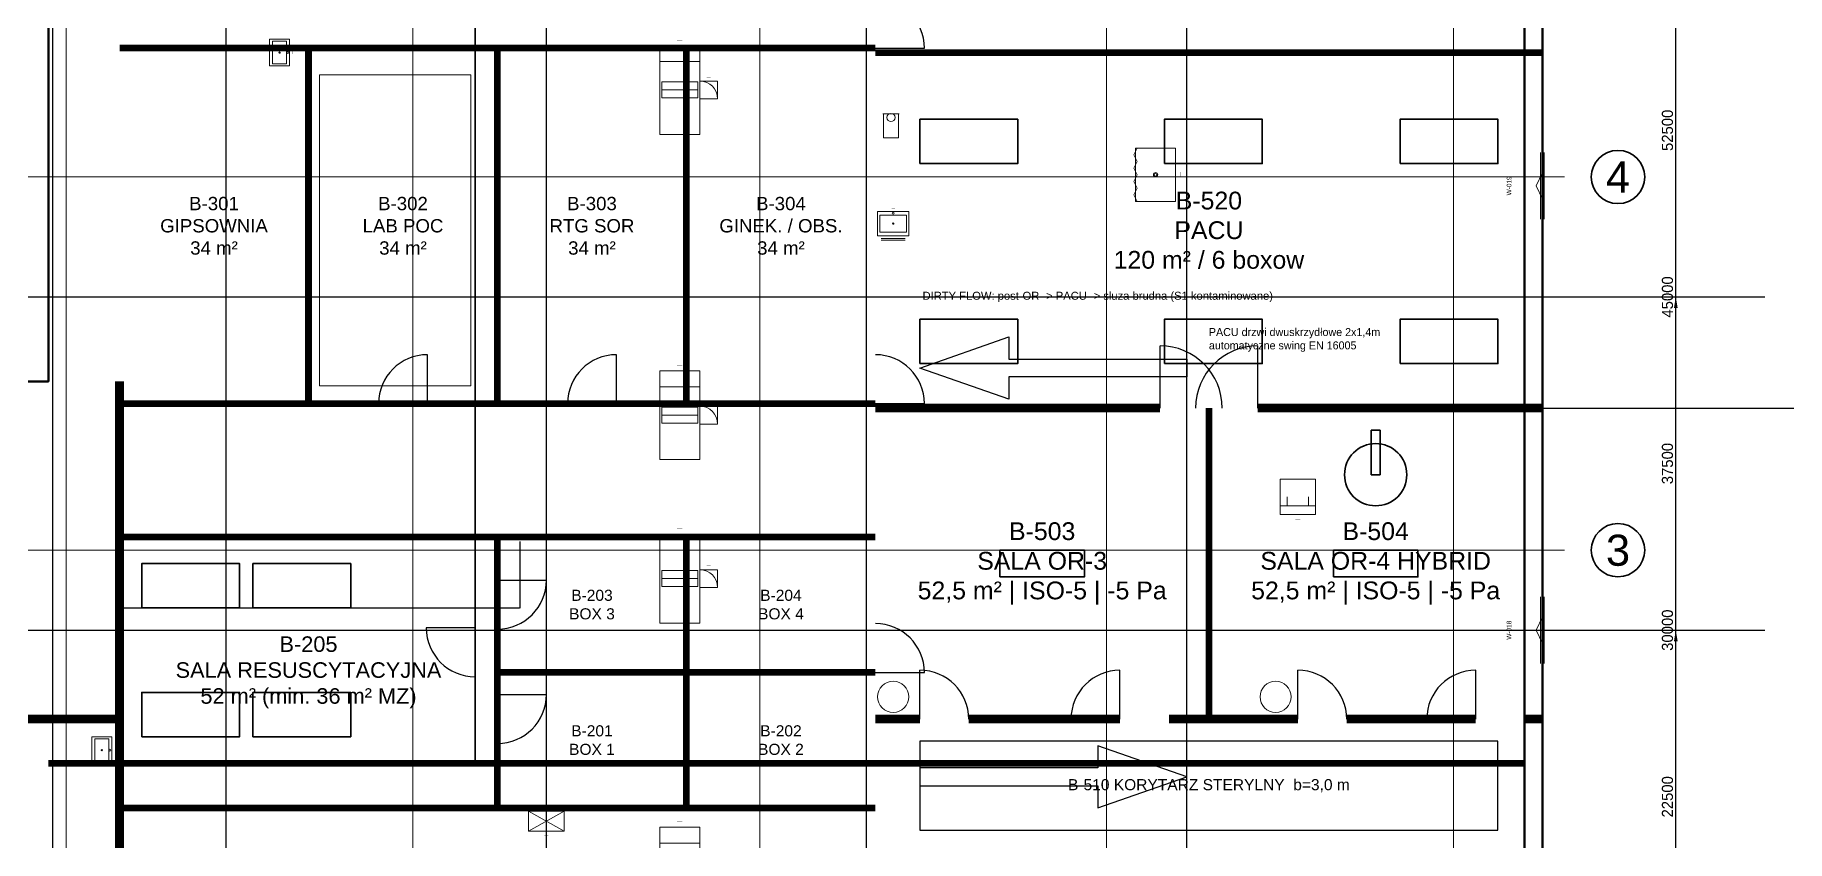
# Model space of a CAD drawing. Header units: millimetres. Extents: x -11504 to 113900, y -43664 to 79100.
# Drawn here: x 46100 to 85500, y 10255 to 28396 of the extents above; entities that cross this region are included whole.
import ezdxf
from ezdxf.enums import TextEntityAlignment as Align

# ---------------------------------------------------------------- set-up
doc = ezdxf.new("R2010")
doc.units = ezdxf.units.MM
doc.layers.add('A-ANNO-DIMS', color=7, linetype='Continuous', lineweight=18, true_color=0xffffff)
for name, color, linetype, lineweight in [('A-ANNO-NOTE', 7, 'Continuous', 25), ('A-ANNO-TEXT', 7, 'Continuous', 25), ('A-AREA-HYGN-S1', 11, 'Continuous', 25), ('A-AREA-HYGN-S4', 8, 'Continuous', 25), ('A-AREA-IDEN', 7, 'Continuous', 25), ('A-DOOR', 30, 'Continuous', 25), ('A-EQPM-MED', 190, 'Continuous', 35), ('A-FLOR-CASE', 32, 'Continuous', 18), ('A-FLOR-PLMB', 140, 'Continuous', 18), ('A-GLAZ', 4, 'Continuous', 25), ('A-WALL-EXT', 5, 'Continuous', 50), ('A-WALL-FIRE', 11, 'Continuous', 50), ('A-WALL-INT', 2, 'Continuous', 35), ('S-GRID', 8, 'Continuous', 18), ('S-GRID-IDEN', 7, 'Continuous', 35)]:
    doc.layers.add(name, color=color, linetype=linetype, lineweight=lineweight)
for name, color, linetype in [('A-FURN-BED', 7, 'Continuous'), ('A-FURN-CBT', 7, 'Continuous'), ('A-FURN-CHR', 7, 'Continuous'), ('A-GRID', 7, 'Continuous'), ('A-PLMB-BSN', 7, 'Continuous'), ('A-PLMB-SHW', 7, 'Continuous'), ('A-PLMB-WC', 7, 'Continuous')]:
    doc.layers.add(name, color=color, linetype=linetype)
doc.styles.add('HTXT-2.5', font='arial.ttf', dxfattribs={"height": 2.5})
doc.styles.add('HTXT-3.5', font='arial.ttf', dxfattribs={"height": 3.5})
doc.styles.add('HTXT-5', font='arial.ttf', dxfattribs={"height": 5})
doc.styles.add('HTXT-7', font='arial.ttf', dxfattribs={"height": 7})
doc.dimstyles.new('ARCH-ISO', dxfattribs={"dimscale": 100, "dimtxt": 2.5, "dimasz": 2.5, "dimexe": 1.25, "dimexo": 0.625, "dimtad": 1, "dimdec": 0, "dimrnd": 1, "dimdsep": 46, "dimtxsty": 'Standard', "dimcen": 0.09, "dimadec": 0, "dimazin": 0, "dimtfac": 1, "dimtdec": 4, "dimtofl": 0, "dimtmove": 0, "dimatfit": 3, "dimfxl": 1, "dimtolj": 1, "dimtzin": 0, "dimarcsym": 0})
doc.dimstyles.new('ISO-25', dxfattribs={"dimtxt": 2.5, "dimasz": 2.5, "dimexe": 1.25, "dimexo": 0.625, "dimtad": 1, "dimtxsty": 'Standard', "dimcen": 2.5, "dimadec": 0, "dimazin": 0, "dimtfac": 1, "dimtmove": 0, "dimatfit": 3, "dimfxl": 1, "dimarcsym": 0})

# ---------------------------------------------------------------- blocks, each defined once
blk = doc.blocks.new('*D17')
at = {"layer": 'A-ANNO-DIMS', "color": 0, "lineweight": -2, "transparency": 16777216}
for p, q in [((80001, 20000), (88501, 20000)), ((88500, 3), (88500, 19998)), ((80001, 0), (88501, 0))]:
    blk.add_line(p, q, dxfattribs=at)
at = {"layer": 'A-ANNO-DIMS', "color": 0, "transparency": 16777216}
for points in [[(88500, 19998), (88500, 19998), (88500, 20000)], [(88500, 3), (88500, 3), (88500, 0)]]:
    blk.add_solid(points, dxfattribs=at)
at = {"layer": 'Defpoints', "color": 0, "transparency": 16777216}
for p in [(80000, 20000), (88500, 20000), (80000, 0)]:
    blk.add_point(p, dxfattribs=at)
at = {"layer": 'A-ANNO-DIMS', "color": 0, "transparency": 16777216, "insert": (88498, 10000), "char_height": 2.5, "attachment_point": 5, "rotation": 90}
blk.add_mtext('20000', dxfattribs=at)
blk = doc.blocks.new('*D18')
at = {"layer": 'A-ANNO-DIMS', "color": 0, "lineweight": -2, "transparency": 16777216}
for p, q in [((80001, 40000), (88501, 40000)), ((88500, 20003), (88500, 39998)), ((80001, 20000), (88501, 20000))]:
    blk.add_line(p, q, dxfattribs=at)
at = {"layer": 'A-ANNO-DIMS', "color": 0, "transparency": 16777216}
for points in [[(88500, 39998), (88500, 39998), (88500, 40000)], [(88500, 20003), (88500, 20003), (88500, 20000)]]:
    blk.add_solid(points, dxfattribs=at)
at = {"layer": 'Defpoints', "color": 0, "transparency": 16777216}
for p in [(80000, 40000), (88500, 40000), (80000, 20000)]:
    blk.add_point(p, dxfattribs=at)
at = {"layer": 'A-ANNO-DIMS', "color": 0, "transparency": 16777216, "insert": (88498, 30000), "char_height": 2.5, "attachment_point": 5, "rotation": 90}
blk.add_mtext('20000', dxfattribs=at)
blk = doc.blocks.new('*D20')
at = {"layer": 'A-ANNO-DIMS', "color": 0, "lineweight": -2, "transparency": 16777216}
for p, q in [((47999, 60000), (46499, 60000)), ((46500, 2), (46500, 59998)), ((47999, 0), (46499, 0))]:
    blk.add_line(p, q, dxfattribs=at)
at = {"layer": 'A-ANNO-DIMS', "color": 0, "transparency": 16777216}
for points in [[(46500, 59998), (46500, 59998), (46500, 60000)], [(46500, 2), (46500, 2), (46500, 0)]]:
    blk.add_solid(points, dxfattribs=at)
at = {"layer": 'Defpoints', "color": 0, "transparency": 16777216}
for p in [(46500, 60000), (48000, 60000), (48000, 0)]:
    blk.add_point(p, dxfattribs=at)
at = {"layer": 'A-ANNO-DIMS', "color": 0, "transparency": 16777216, "insert": (46498, 30000), "char_height": 2.5, "attachment_point": 5, "rotation": 90}
blk.add_mtext('FIRE WALL REI 60 = 60000', dxfattribs=at)
blk = doc.blocks.new('*D26')
at = {"layer": 'A-ANNO-DIMS', "color": 0, "lineweight": -2, "transparency": 16777216}
for p, q in [((48000, 16999), (48000, 15499)), ((57000, 16999), (57000, 15499)), ((48002, 15500), (56998, 15500))]:
    blk.add_line(p, q, dxfattribs=at)
at = {"layer": 'A-ANNO-DIMS', "color": 0, "transparency": 16777216}
for points in [[(48002, 15500), (48002, 15500), (48000, 15500)], [(56998, 15500), (56998, 15500), (57000, 15500)]]:
    blk.add_solid(points, dxfattribs=at)
at = {"layer": 'Defpoints', "color": 0, "transparency": 16777216}
for p in [(48000, 17000), (57000, 17000), (57000, 15500)]:
    blk.add_point(p, dxfattribs=at)
at = {"layer": 'A-ANNO-DIMS', "color": 0, "transparency": 16777216, "insert": (52500, 15502), "char_height": 2.5, "attachment_point": 5}
blk.add_mtext('TC CT L=9000 (Pb 2mm)', dxfattribs=at)
blk = doc.blocks.new('*D28')
at = {"layer": 'A-ANNO-DIMS', "color": 0, "lineweight": -2, "transparency": 16777216}
for p, q in [((47999, 61000), (44499, 61000)), ((44500, -998), (44500, 60998)), ((47999, -1000), (44499, -1000))]:
    blk.add_line(p, q, dxfattribs=at)
at = {"layer": 'A-ANNO-DIMS', "color": 0, "transparency": 16777216}
for points in [[(44500, 60998), (44500, 60998), (44500, 61000)], [(44500, -998), (44500, -998), (44500, -1000)]]:
    blk.add_solid(points, dxfattribs=at)
at = {"layer": 'Defpoints', "color": 0, "transparency": 16777216}
for p in [(44500, 61000), (48000, 61000), (48000, -1000)]:
    blk.add_point(p, dxfattribs=at)
at = {"layer": 'A-ANNO-DIMS', "color": 0, "transparency": 16777216, "insert": (44498, 30000), "char_height": 2.5, "attachment_point": 5, "rotation": 90}
blk.add_mtext('62000', dxfattribs=at)
blk = doc.blocks.new('*D68')
at = {"layer": 'A-ANNO-DIMS', "color": 0, "lineweight": -2, "transparency": 16777216}
for p, q in [((80063, 15000), (83125, 15000)), ((83000, 250), (83000, 14750)), ((80063, 0), (83125, 0))]:
    blk.add_line(p, q, dxfattribs=at)
at = {"layer": 'A-ANNO-DIMS', "color": 0, "transparency": 16777216}
for points in [[(82958, 14750), (83042, 14750), (83000, 15000)], [(82958, 250), (83042, 250), (83000, 0)]]:
    blk.add_solid(points, dxfattribs=at)
at = {"layer": 'Defpoints', "color": 0, "transparency": 16777216}
for p in [(80000, 15000), (83000, 15000), (80000, 0)]:
    blk.add_point(p, dxfattribs=at)
at = {"layer": 'A-ANNO-DIMS', "color": 0, "transparency": 16777216, "insert": (82813, 7500), "char_height": 250, "attachment_point": 5, "rotation": 90}
blk.add_mtext('\\A1;15000', dxfattribs=at)
blk = doc.blocks.new('*D69')
at = {"layer": 'A-ANNO-DIMS', "color": 0, "lineweight": -2, "transparency": 16777216}
for p, q in [((80063, 22500), (83125, 22500)), ((83000, 250), (83000, 22250)), ((80063, 0), (83125, 0))]:
    blk.add_line(p, q, dxfattribs=at)
at = {"layer": 'A-ANNO-DIMS', "color": 0, "transparency": 16777216}
for points in [[(82958, 22250), (83042, 22250), (83000, 22500)], [(82958, 250), (83042, 250), (83000, 0)]]:
    blk.add_solid(points, dxfattribs=at)
at = {"layer": 'Defpoints', "color": 0, "transparency": 16777216}
for p in [(80000, 22500), (83000, 22500), (80000, 0)]:
    blk.add_point(p, dxfattribs=at)
at = {"layer": 'A-ANNO-DIMS', "color": 0, "transparency": 16777216, "insert": (82813, 11250), "char_height": 250, "attachment_point": 5, "rotation": 90}
blk.add_mtext('\\A1;22500', dxfattribs=at)
blk = doc.blocks.new('*D70')
at = {"layer": 'A-ANNO-DIMS', "color": 0, "lineweight": -2, "transparency": 16777216}
for p, q in [((80063, 30000), (83125, 30000)), ((83000, 250), (83000, 29750)), ((80063, 0), (83125, 0))]:
    blk.add_line(p, q, dxfattribs=at)
at = {"layer": 'A-ANNO-DIMS', "color": 0, "transparency": 16777216}
for points in [[(82958, 29750), (83042, 29750), (83000, 30000)], [(82958, 250), (83042, 250), (83000, 0)]]:
    blk.add_solid(points, dxfattribs=at)
at = {"layer": 'Defpoints', "color": 0, "transparency": 16777216}
for p in [(80000, 30000), (83000, 30000), (80000, 0)]:
    blk.add_point(p, dxfattribs=at)
at = {"layer": 'A-ANNO-DIMS', "color": 0, "transparency": 16777216, "insert": (82813, 15000), "char_height": 250, "attachment_point": 5, "rotation": 90}
blk.add_mtext('\\A1;30000', dxfattribs=at)
blk = doc.blocks.new('*D71')
at = {"layer": 'A-ANNO-DIMS', "color": 0, "lineweight": -2, "transparency": 16777216}
for p, q in [((80063, 37500), (83125, 37500)), ((83000, 250), (83000, 37250)), ((80063, 0), (83125, 0))]:
    blk.add_line(p, q, dxfattribs=at)
at = {"layer": 'A-ANNO-DIMS', "color": 0, "transparency": 16777216}
for points in [[(82958, 37250), (83042, 37250), (83000, 37500)], [(82958, 250), (83042, 250), (83000, 0)]]:
    blk.add_solid(points, dxfattribs=at)
at = {"layer": 'Defpoints', "color": 0, "transparency": 16777216}
for p in [(80000, 37500), (83000, 37500), (80000, 0)]:
    blk.add_point(p, dxfattribs=at)
at = {"layer": 'A-ANNO-DIMS', "color": 0, "transparency": 16777216, "insert": (82813, 18750), "char_height": 250, "attachment_point": 5, "rotation": 90}
blk.add_mtext('\\A1;37500', dxfattribs=at)
blk = doc.blocks.new('*D72')
at = {"layer": 'A-ANNO-DIMS', "color": 0, "lineweight": -2, "transparency": 16777216}
for p, q in [((80063, 45000), (83125, 45000)), ((83000, 250), (83000, 44750)), ((80063, 0), (83125, 0))]:
    blk.add_line(p, q, dxfattribs=at)
at = {"layer": 'A-ANNO-DIMS', "color": 0, "transparency": 16777216}
for points in [[(82958, 44750), (83042, 44750), (83000, 45000)], [(82958, 250), (83042, 250), (83000, 0)]]:
    blk.add_solid(points, dxfattribs=at)
at = {"layer": 'Defpoints', "color": 0, "transparency": 16777216}
for p in [(80000, 45000), (83000, 45000), (80000, 0)]:
    blk.add_point(p, dxfattribs=at)
at = {"layer": 'A-ANNO-DIMS', "color": 0, "transparency": 16777216, "insert": (82813, 22500), "char_height": 250, "attachment_point": 5, "rotation": 90}
blk.add_mtext('\\A1;45000', dxfattribs=at)
blk = doc.blocks.new('*D73')
at = {"layer": 'A-ANNO-DIMS', "color": 0, "lineweight": -2, "transparency": 16777216}
for p, q in [((80063, 52500), (83125, 52500)), ((83000, 250), (83000, 52250)), ((80063, 0), (83125, 0))]:
    blk.add_line(p, q, dxfattribs=at)
at = {"layer": 'A-ANNO-DIMS', "color": 0, "transparency": 16777216}
for points in [[(82958, 52250), (83042, 52250), (83000, 52500)], [(82958, 250), (83042, 250), (83000, 0)]]:
    blk.add_solid(points, dxfattribs=at)
at = {"layer": 'Defpoints', "color": 0, "transparency": 16777216}
for p in [(80000, 52500), (83000, 52500), (80000, 0)]:
    blk.add_point(p, dxfattribs=at)
at = {"layer": 'A-ANNO-DIMS', "color": 0, "transparency": 16777216, "insert": (82813, 26250), "char_height": 250, "attachment_point": 5, "rotation": 90}
blk.add_mtext('\\A1;52500', dxfattribs=at)
blk = doc.blocks.new('*D74')
at = {"layer": 'A-ANNO-DIMS', "color": 0, "lineweight": -2, "transparency": 16777216}
for p, q in [((80063, 60000), (83125, 60000)), ((83000, 250), (83000, 59750)), ((80063, 0), (83125, 0))]:
    blk.add_line(p, q, dxfattribs=at)
at = {"layer": 'A-ANNO-DIMS', "color": 0, "transparency": 16777216}
for points in [[(82958, 59750), (83042, 59750), (83000, 60000)], [(82958, 250), (83042, 250), (83000, 0)]]:
    blk.add_solid(points, dxfattribs=at)
at = {"layer": 'Defpoints', "color": 0, "transparency": 16777216}
for p in [(80000, 60000), (83000, 60000), (80000, 0)]:
    blk.add_point(p, dxfattribs=at)
at = {"layer": 'A-ANNO-DIMS', "color": 0, "transparency": 16777216, "insert": (82813, 30000), "char_height": 250, "attachment_point": 5, "rotation": 90}
blk.add_mtext('\\A1;60000', dxfattribs=at)
blk = doc.blocks.new('WIN-CASE-1500-1500')
at = {"layer": 'A-ANNO-DIMS'}
for p, q in [((-750, 40), (750, 40)), ((-750, -20), (-750, 20)), ((-750, 0), (750, 0)), ((-300, 0), (0, 140)), ((300, 0), (0, 140)), ((750, -20), (750, 20)), ((-750, -40), (750, -40))]:
    blk.add_line(p, q, dxfattribs=at)
blk.add_attdef('NUMBER', text='', height=105, dxfattribs=at).set_placement((0, 750), align=Align.MIDDLE_CENTER)
at = {"layer": 'A-ANNO-DIMS', "flags": 1}
for tag in ['ACOUSTIC_DB', 'ROOM_FROM', 'FIRE_CLASS', 'HEIGHT_MM', 'SWING_DIR', 'WIDTH_MM', 'ROOM_TO', 'LEAF_DIR', 'SILL_MM', 'TYPE', 'LEAD', 'REI', 'RC']:
    blk.add_attdef(tag, text='', height=105, dxfattribs=at).set_placement((0, 0), align=Align.MIDDLE_CENTER)
blk = doc.blocks.new('FURN-CBT-MED-800-450')
at = {"layer": 'A-ANNO-DIMS'}
for p, q in [((-400, -225), (400, 225)), ((-400, 225), (400, -225))]:
    blk.add_line(p, q, dxfattribs=at)
blk.add_lwpolyline([(-400, -225), (400, -225), (400, 225), (-400, 225)], close=True, dxfattribs=at)
blk.add_attdef('INV_ID', text='', height=64, dxfattribs=at).set_placement((0, 321), align=Align.MIDDLE_CENTER)
at = {"layer": 'A-ANNO-DIMS', "flags": 1}
for tag in ['ROOM', 'NOTE', 'TYPE']:
    blk.add_attdef(tag, text='', height=64, dxfattribs=at).set_placement((0, 0), align=Align.MIDDLE_CENTER)
blk = doc.blocks.new('FURN-BED-STD')
at = {"layer": 'A-ANNO-DIMS'}
for p, q in [((-450, 640), (450, 640)), ((-400, 0), (400, 0))]:
    blk.add_line(p, q, dxfattribs=at)
for points in [[(-450, -1000), (450, -1000), (450, 1000), (-450, 1000)], [(-405, -180), (405, -180), (405, 180), (-405, 180)]]:
    blk.add_lwpolyline(points, close=True, dxfattribs=at)
blk.add_attdef('INV_ID', text='', height=86.4, dxfattribs=at).set_placement((0, 1129.6), align=Align.MIDDLE_CENTER)
at = {"layer": 'A-ANNO-DIMS', "flags": 1}
for tag in ['ROOM', 'NOTE', 'TYPE']:
    blk.add_attdef(tag, text='', height=86.4, dxfattribs=at).set_placement((0, 0), align=Align.MIDDLE_CENTER)
blk = doc.blocks.new('FURN-CBT-STR-400-400')
at = {"layer": 'A-ANNO-DIMS'}
blk.add_line((-200, -200), (200, -200), dxfattribs=at)
blk.add_lwpolyline([(-200, -200), (200, -200), (200, 200), (-200, 200)], close=True, dxfattribs=at)
blk.add_arc((-200, -200), 400, 0, 90, dxfattribs=at)
blk.add_attdef('INV_ID', text='', height=64, dxfattribs=at).set_placement((0, 296), align=Align.MIDDLE_CENTER)
at = {"layer": 'A-ANNO-DIMS', "flags": 1}
for tag in ['ROOM', 'NOTE', 'TYPE']:
    blk.add_attdef(tag, text='', height=64, dxfattribs=at).set_placement((0, 0), align=Align.MIDDLE_CENTER)
blk = doc.blocks.new('FURN-CHAIR-ARM')
at = {"layer": 'A-ANNO-DIMS'}
for p, q in [((-400, 200), (400, 200)), ((-240, 200), (-240, 0)), ((240, 200), (240, 0))]:
    blk.add_line(p, q, dxfattribs=at)
blk.add_lwpolyline([(-400, -400), (400, -400), (400, 400), (-400, 400)], close=True, dxfattribs=at)
blk.add_attdef('INV_ID', text='', height=76.8, dxfattribs=at).set_placement((0, 515.2), align=Align.MIDDLE_CENTER)
at = {"layer": 'A-ANNO-DIMS', "flags": 1}
for tag in ['ROOM', 'NOTE', 'TYPE']:
    blk.add_attdef(tag, text='', height=76.8, dxfattribs=at).set_placement((0, 0), align=Align.MIDDLE_CENTER)
blk = doc.blocks.new('PLMB-WC-WH')
at = {"layer": 'A-ANNO-DIMS'}
blk.add_line((-185, 270), (185, 270), dxfattribs=at)
blk.add_lwpolyline([(-166.5, -270), (166.5, -270), (166.5, 270), (-166.5, 270)], close=True, dxfattribs=at)
blk.add_circle((0, 190), 92.5, dxfattribs=at)
at = {"layer": 'A-ANNO-DIMS', "flags": 1}
for tag in ['ACCESSIBLE', 'NOTE', 'TYPE']:
    blk.add_attdef(tag, text='', height=48, dxfattribs=at).set_placement((0, 0), align=Align.MIDDLE_CENTER)
at = {"layer": 'A-ANNO-DIMS'}
blk.add_attdef('INV_ID', text='', height=48, dxfattribs=at).set_placement((0, 342), align=Align.MIDDLE_CENTER)
blk = doc.blocks.new('PLMB-BSN-ACC-700-550')
at = {"layer": 'A-ANNO-DIMS'}
for p, q in [((-270, -335), (270, -335)), ((-270, -375), (270, -375))]:
    blk.add_line(p, q, dxfattribs=at)
for points in [[(-350, -275), (350, -275), (350, 275), (-350, 275)], [(-297.5, -192.5), (297.5, -192.5), (297.5, 192.5), (-297.5, 192.5)]]:
    blk.add_lwpolyline(points, close=True, dxfattribs=at)
for centre, radius in [((0, 235), 20), ((0, 0), 15)]:
    blk.add_circle(centre, radius, dxfattribs=at)
at = {"layer": 'A-ANNO-DIMS', "flags": 1}
for tag in ['ACCESSIBLE', 'NOTE', 'TYPE']:
    blk.add_attdef(tag, text='', height=52.8, dxfattribs=at).set_placement((0, 0), align=Align.MIDDLE_CENTER)
at = {"layer": 'A-ANNO-DIMS'}
blk.add_attdef('INV_ID', text='', height=52.8, dxfattribs=at).set_placement((0, 354.2), align=Align.MIDDLE_CENTER)
blk = doc.blocks.new('PLMB-SHW-WI-1200-900')
at = {"layer": 'A-ANNO-DIMS'}
blk.add_lwpolyline([(-600, -450), (600, -450), (600, 450), (-600, 450)], close=True, dxfattribs=at)
blk.add_lwpolyline([(-600, -410), (-450, -490), (-300, -410), (-150, -490), (0, -410), (150, -490), (300, -410), (450, -490), (600, -410)], dxfattribs=at)
for radius in [50, 30]:
    blk.add_circle((0, 0), radius, dxfattribs=at)
blk.add_attdef('INV_ID', text='', height=86.4, dxfattribs=at).set_placement((0, 579.6), align=Align.MIDDLE_CENTER)
at = {"layer": 'A-ANNO-DIMS', "flags": 1}
for tag in ['ACCESSIBLE', 'NOTE', 'TYPE']:
    blk.add_attdef(tag, text='', height=86.4, dxfattribs=at).set_placement((0, 0), align=Align.MIDDLE_CENTER)
blk = doc.blocks.new('PLMB-BSN-STD')
at = {"layer": 'A-ANNO-DIMS'}
for points in [[(-300, -225), (300, -225), (300, 225), (-300, 225)], [(-255, -157.5), (255, -157.5), (255, 157.5), (-255, 157.5)]]:
    blk.add_lwpolyline(points, close=True, dxfattribs=at)
for centre, radius in [((0, 185), 20), ((0, 0), 15)]:
    blk.add_circle(centre, radius, dxfattribs=at)
at = {"layer": 'A-ANNO-DIMS', "flags": 1}
for tag in ['ACCESSIBLE', 'NOTE', 'TYPE']:
    blk.add_attdef(tag, text='', height=48, dxfattribs=at).set_placement((0, 0), align=Align.MIDDLE_CENTER)
at = {"layer": 'A-ANNO-DIMS'}
blk.add_attdef('INV_ID', text='', height=48, dxfattribs=at).set_placement((0, 297), align=Align.MIDDLE_CENTER)

msp = doc.modelspace()

# ---------------------------------------------------------------- linework, layer by layer
at = {"layer": 'A-AREA-HYGN-S1'}
msp.add_lwpolyline([(72000, 20700), (68000, 20700), (68000, 20200), (66000, 20900), (68000, 21600), (68000, 21100), (72000, 21100)], close=True, dxfattribs=at)
at = {"layer": 'A-AREA-HYGN-S4'}
msp.add_lwpolyline([(66000, 11500), (70000, 11500), (70000, 11000), (72000, 11700), (70000, 12400), (70000, 11900), (66000, 11900)], close=True, dxfattribs=at)
at = {"layer": 'A-DOOR'}
for p, q in [((65000, 28100), (66100, 28100)), ((71400, 20000), (71400, 21400)), ((73600, 20000), (73600, 21400)), ((54925, 20100), (54925, 21200)), ((59175, 20100), (59175, 21200)), ((65000, 20100), (66100, 20100)), ((56500, 16125), (57600, 16125)), ((56000, 15050), (54900, 15050)), ((65000, 14050), (66100, 14050)), ((66000, 13000), (66000, 14100)), ((70500, 13000), (70500, 14100)), ((74500, 13000), (74500, 14100)), ((78500, 13000), (78500, 14100)), ((56500, 13550), (57600, 13550))]:
    msp.add_line(p, q, dxfattribs=at)
for centre, radius, start, end in [((65000, 28100), 1100, 0, 90), ((71400, 20000), 1400, 0, 90), ((73600, 20000), 1400, 90, 180), ((54925, 20100), 1100, 90, 180), ((59175, 20100), 1100, 90, 180), ((65000, 20100), 1100, 0, 90), ((56500, 16125), 1100, 270, 0), ((56000, 15050), 1100, 180, 270), ((65000, 14050), 1100, 0, 90), ((66000, 13000), 1100, 0, 90), ((70500, 13000), 1100, 90, 180), ((74500, 13000), 1100, 0, 90), ((78500, 13000), 1100, 90, 180), ((56500, 13550), 1100, 270, 0)]:
    msp.add_arc(centre, radius, start, end, dxfattribs=at)
at = {"layer": 'A-EQPM-MED'}
for points in [[(66000, 25500), (68200, 25500), (68200, 26500), (66000, 26500)], [(71500, 25500), (73700, 25500), (73700, 26500), (71500, 26500)], [(76800, 25500), (79000, 25500), (79000, 26500), (76800, 26500)], [(66000, 21000), (68200, 21000), (68200, 22000), (66000, 22000)], [(71500, 21000), (73700, 21000), (73700, 22000), (71500, 22000)], [(76800, 21000), (79000, 21000), (79000, 22000), (76800, 22000)], [(76150, 18500), (76350, 18500), (76350, 19500), (76150, 19500)], [(67800, 16200), (69700, 16200), (69700, 16800), (67800, 16800)], [(75300, 16200), (77200, 16200), (77200, 16800), (75300, 16800)], [(48500, 15500), (50700, 15500), (50700, 16500), (48500, 16500)], [(51000, 15500), (53200, 15500), (53200, 16500), (51000, 16500)], [(48500, 12600), (50700, 12600), (50700, 13600), (48500, 13600)], [(51000, 12600), (53200, 12600), (53200, 13600), (51000, 13600)]]:
    msp.add_lwpolyline(points, close=True, dxfattribs=at)
msp.add_circle((76250, 18500), 700, dxfattribs=at)
at = {"layer": 'A-FLOR-CASE'}
msp.add_lwpolyline([(52500, 20500), (55900, 20500), (55900, 27500), (52500, 27500)], close=True, dxfattribs=at)
at = {"layer": 'A-FLOR-PLMB'}
for centre in [(65400, 13500), (74000, 13500)]:
    msp.add_circle(centre, 350, dxfattribs=at)
at = {"layer": 'A-GLAZ'}
msp.add_lwpolyline([(66000, 10500), (79000, 10500), (79000, 12500), (66000, 12500)], close=True, dxfattribs=at)
at = {"layer": 'A-GRID'}
for p, q in [((50400, -5000), (50400, 65000)), ((57600, -5000), (57600, 65000)), ((64800, -5000), (64800, 65000)), ((72000, -5000), (72000, 65000)), ((80000, -5000), (80000, 65000)), ((-5000, 22500), (85000, 22500)), ((-5000, 15000), (85000, 15000))]:
    msp.add_line(p, q, dxfattribs=at)
at = {"layer": 'A-WALL-EXT'}
for points in [[(0, 0), (35000, 0), (35000, 3000), (45000, 3000), (45000, 0), (80000, 0), (80000, 60000), (0, 60000)], [(400, 400), (34600, 400), (34600, 3400), (45400, 3400), (45400, 400), (79600, 400), (79600, 59600), (400, 59600)], [(33600, 20600), (46400, 20600), (46400, 39400), (33600, 39400)]]:
    msp.add_lwpolyline(points, close=True, dxfattribs=at)
at = {"layer": 'A-WALL-FIRE'}
msp.add_lwpolyline([(48000, 400, 200, 200, 0), (48000, 20600, 200, 200, 0)], format="xyseb", dxfattribs=at)
at = {"layer": 'A-WALL-INT'}
msp.add_lwpolyline([(56000, 12000), (56000, 39000)], dxfattribs=at)
for points in [[(48000, 28100, 150, 150, 0), (65000, 28100, 150, 150, 0)], [(52250, 20100, 150, 150, 0), (52250, 28100, 150, 150, 0)], [(56500, 20100, 150, 150, 0), (56500, 28100, 150, 150, 0)], [(60750, 20100, 150, 150, 0), (60750, 28100, 150, 150, 0)], [(65000, 28000, 150, 150, 0), (80000, 28000, 150, 150, 0)], [(48000, 20100, 150, 150, 0), (65000, 20100, 150, 150, 0)], [(65000, 20000, 200, 200, 0), (71400, 20000, 200, 200, 0)], [(73600, 20000, 200, 200, 0), (80000, 20000, 200, 200, 0)], [(72500, 13000, 150, 150, 0), (72500, 20000, 150, 150, 0)], [(48000, 17100, 150, 150, 0), (65000, 17100, 150, 150, 0)], [(56500, 11000, 150, 150, 0), (56500, 17100, 150, 150, 0)], [(60750, 11000, 150, 150, 0), (60750, 17100, 150, 150, 0)], [(56500, 14050, 150, 150, 0), (65000, 14050, 150, 150, 0)], [(43100, 13000, 200, 200, 0), (48000, 13000, 200, 200, 0)], [(65000, 13000, 200, 200, 0), (66000, 13000, 200, 200, 0)], [(67100, 13000, 200, 200, 0), (70500, 13000, 200, 200, 0)], [(71600, 13000, 200, 200, 0), (74500, 13000, 200, 200, 0)], [(75600, 13000, 200, 200, 0), (78500, 13000, 200, 200, 0)], [(79600, 13000, 200, 200, 0), (80000, 13000, 200, 200, 0)], [(46400, 12000, 150, 150, 0), (79600, 12000, 150, 150, 0)], [(48000, 11000, 150, 150, 0), (65000, 11000, 150, 150, 0)]]:
    msp.add_lwpolyline(points, format="xyseb", dxfattribs=at)
at = {"layer": 'S-GRID'}
for p, q in [((46800, -2500), (46800, 61300)), ((54600, -2500), (54600, 61300)), ((62400, -2500), (62400, 61300)), ((70200, -2500), (70200, 61300)), ((78000, -2500), (78000, 61300)), ((-2500, 25200), (80500, 25200)), ((-2500, 16800), (80500, 16800))]:
    msp.add_line(p, q, dxfattribs=at)
at = {"layer": 'S-GRID-IDEN'}
for centre in [(81700, 25200), (81700, 16800)]:
    msp.add_circle(centre, 600, dxfattribs=at)

# ---------------------------------------------------------------- block references
at = {"layer": 'A-FURN-BED'}
for p in [(60600, 27160), (60600, 19840), (60600, 16160), (60600, 9570)]:
    msp.add_blockref('FURN-BED-STD', p, dxfattribs=at).add_auto_attribs({'INV_ID': '—'})
at = {"layer": 'A-FURN-CBT'}
for p in [(61250, 27160), (61250, 19840), (61250, 16160)]:
    msp.add_blockref('FURN-CBT-STR-400-400', p, dxfattribs=at).add_auto_attribs({'INV_ID': '—'})
at = {"layer": 'A-FURN-CBT', "rotation": 180}
msp.add_blockref('FURN-CBT-MED-800-450', (57600, 10700), dxfattribs=at).add_auto_attribs({'INV_ID': '—'})
at = {"layer": 'A-FURN-CHR', "rotation": 180}
msp.add_blockref('FURN-CHAIR-ARM', (74500, 18000), dxfattribs=at).add_auto_attribs({'INV_ID': '—'})
at = {"layer": 'A-GLAZ', "rotation": 90}
for p, values in [((80000, 25000), {'NUMBER': 'W-019'}), ((80000, 15000), {'NUMBER': 'W-018'})]:
    msp.add_blockref('WIN-CASE-1500-1500', p, dxfattribs=at).add_auto_attribs(values)
at = {"layer": 'A-PLMB-BSN', "rotation": 270}
for p in [(51600, 28000), (47600, 12300)]:
    msp.add_blockref('PLMB-BSN-STD', p, dxfattribs=at).add_auto_attribs({'INV_ID': '—'})
at = {"layer": 'A-PLMB-BSN'}
msp.add_blockref('PLMB-BSN-ACC-700-550', (65400, 24150), dxfattribs=at).add_auto_attribs({'INV_ID': '—'})
at = {"layer": 'A-PLMB-SHW', "rotation": 270}
msp.add_blockref('PLMB-SHW-WI-1200-900', (71300, 25250), dxfattribs=at).add_auto_attribs({'INV_ID': '—'})
at = {"layer": 'A-PLMB-WC'}
msp.add_blockref('PLMB-WC-WH', (65350, 26350), dxfattribs=at).add_auto_attribs({'INV_ID': '—'})

# ---------------------------------------------------------------- texts
at = {"layer": 'A-ANNO-NOTE', "insert": (70000, 22500), "char_height": 180, "attachment_point": 5, "style": 'HTXT-2.5'}
msp.add_mtext('DIRTY FLOW: post-OR -> PACU -> sluza brudna (S1 kontaminowane)', dxfattribs=at)
at = {"layer": 'A-ANNO-NOTE', "insert": (72500, 21800), "char_height": 180, "attachment_point": 1}
msp.add_mtext('PACU drzwi dwuskrzydłowe 2x1,4m\\Pautomatyczne swing EN 16005', dxfattribs=at)
at = {"layer": 'A-ANNO-TEXT', "attachment_point": 5}
for s, insert, char_height, style in [('STREFA D\\POR STERILE', (62000, 21000), 2.5, 'HTXT-7'), ('B-510 KORYTARZ STERYLNY  b=3,0 m', (72500, 11500), 250, 'HTXT-2.5')]:
    msp.add_mtext(s, dxfattribs=dict(at, insert=insert, char_height=char_height, style=style))
at = {"layer": 'A-AREA-IDEN', "attachment_point": 5}
for s, insert, char_height, style in [('B-520\\PPACU\\P120 m² / 6 boxow', (72500, 24000), 400, 'HTXT-5'), ('B-301\\PGIPSOWNIA\\P34 m²', (50125, 24100), 300, 'HTXT-3.5'), ('B-302\\PLAB POC\\P34 m²', (54375, 24100), 300, 'HTXT-3.5'), ('B-303\\PRTG SOR\\P34 m²', (58625, 24100), 300, 'HTXT-3.5'), ('B-304\\PGINEK. / OBS.\\P34 m²', (62875, 24100), 300, 'HTXT-3.5'), ('B-503\\PSALA OR-3\\P52,5 m² | ISO-5 | -5 Pa', (68750, 16500), 400, 'HTXT-5'), ('B-504\\PSALA OR-4 HYBRID\\P52,5 m² | ISO-5 | -5 Pa', (76250, 16500), 400, 'HTXT-5'), ('B-203\\PBOX 3', (58625, 15575), 250, 'HTXT-2.5'), ('B-204\\PBOX 4', (62875, 15575), 250, 'HTXT-2.5'), ('B-205\\PSALA RESUSCYTACYJNA\\P52 m² (min. 36 m² MZ)', (52250, 14050), 350, 'HTXT-3.5'), ('B-201\\PBOX 1', (58625, 12525), 250, 'HTXT-2.5'), ('B-202\\PBOX 2', (62875, 12525), 250, 'HTXT-2.5')]:
    msp.add_mtext(s, dxfattribs=dict(at, insert=insert, char_height=char_height, style=style))
at = {"layer": 'S-GRID-IDEN', "style": 'HTXT-7'}
for s, p in [('4', (81700, 25200)), ('3', (81700, 16800))]:
    msp.add_text(s, height=700, dxfattribs=at).set_placement(p, align=Align.MIDDLE)

# ---------------------------------------------------------------- dimensions: what is measured, and where the dimension line sits
at = {"layer": 'A-ANNO-DIMS'}
dim = msp.add_aligned_dim(p1=(48000, -1000), p2=(48000, 61000), distance=3500, dimstyle='ISO-25', dxfattribs=at)
dim.commit()
dim.dimension.update_dxf_attribs({"geometry": '*D28', "text_midpoint": (44498.125, 30000)})
dim = msp.add_linear_dim(base=(46500, 60000), p1=(48000, 0), p2=(48000, 60000), angle=90, text='FIRE WALL REI 60 = 60000', dimstyle='ISO-25', dxfattribs=at)
dim.commit()
dim.dimension.update_dxf_attribs({"geometry": '*D20', "text_midpoint": (46498.125, 30000)})
for base, p1, p2, dimstyle, picture, middle in [((83000, 60000), (80000, 0), (80000, 60000), 'ARCH-ISO', '*D74', (82812.5, 30000)), ((83000, 52500), (80000, 0), (80000, 52500), 'ARCH-ISO', '*D73', (82812.5, 26250)), ((83000, 45000), (80000, 0), (80000, 45000), 'ARCH-ISO', '*D72', (82812.5, 22500)), ((88500, 40000), (80000, 20000), (80000, 40000), 'ISO-25', '*D18', (88498.125, 30000)), ((83000, 37500), (80000, 0), (80000, 37500), 'ARCH-ISO', '*D71', (82812.5, 18750)), ((83000, 30000), (80000, 0), (80000, 30000), 'ARCH-ISO', '*D70', (82812.5, 15000)), ((83000, 22500), (80000, 0), (80000, 22500), 'ARCH-ISO', '*D69', (82812.5, 11250)), ((88500, 20000), (80000, 0), (80000, 20000), 'ISO-25', '*D17', (88498.125, 10000)), ((83000, 15000), (80000, 0), (80000, 15000), 'ARCH-ISO', '*D68', (82812.5, 7500))]:
    dim = msp.add_linear_dim(base=base, p1=p1, p2=p2, angle=90, dimstyle=dimstyle, dxfattribs=at)
    dim.commit()
    dim.dimension.update_dxf_attribs({"geometry": picture, "text_midpoint": middle})
dim = msp.add_linear_dim(base=(57000, 15500), p1=(48000, 17000), p2=(57000, 17000), text='TC CT L=9000 (Pb 2mm)', dimstyle='ISO-25', dxfattribs=at)
dim.commit()
dim.dimension.update_dxf_attribs({"geometry": '*D26', "text_midpoint": (52500, 15501.875)})

doc.saveas('drawing.dxf')
